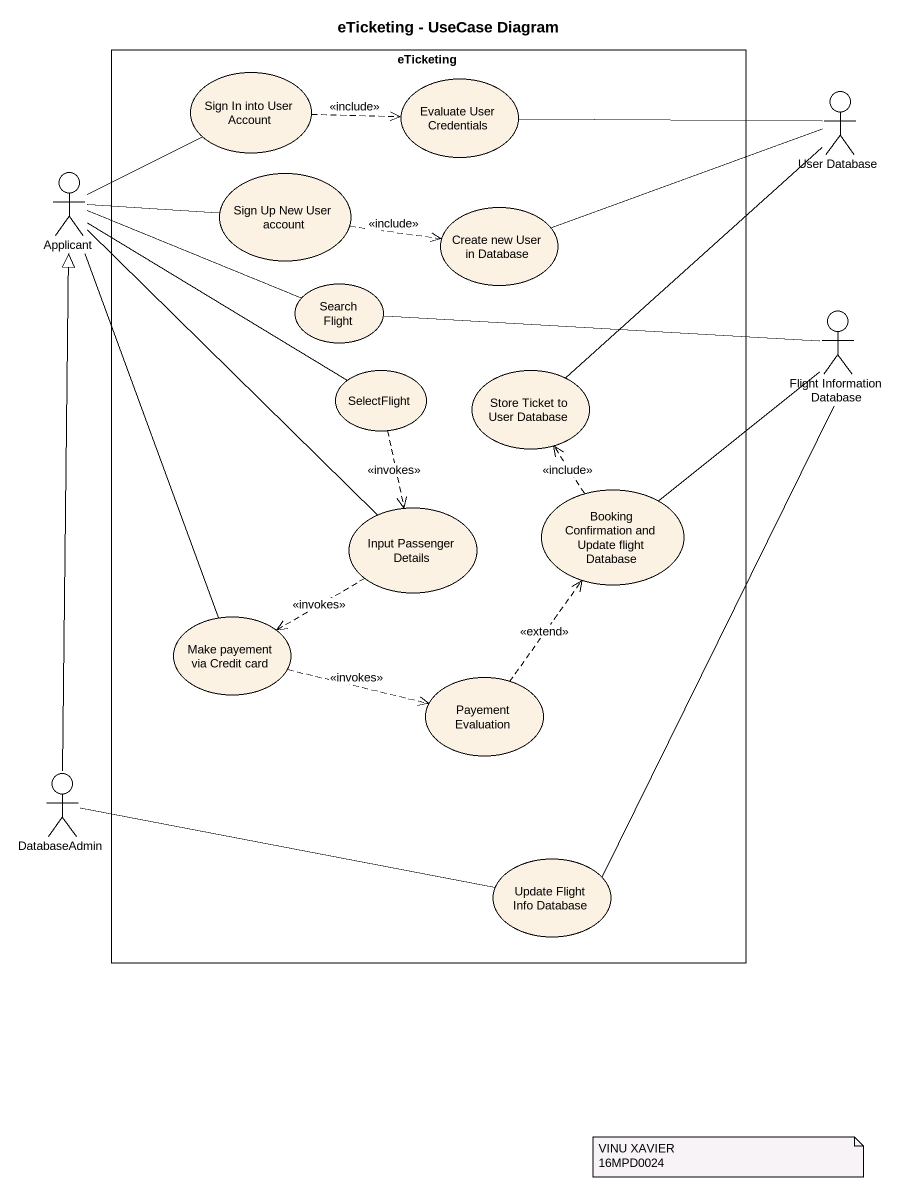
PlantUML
@startuml
title eTicketing - UseCase Diagram
rectangle eTicketing {
  usecase "Sign In into User Account" as Sign_In_into_User_Account
  usecase "Evaluate User Credentials" as Evaluate_User_Credentials
  usecase "Sign Up New User account" as Sign_Up_New_User_account
  usecase "Create new User in Database" as Create_new_User_in_Database
  usecase "Search Flight" as Search_Flight
  usecase SelectFlight
  usecase "Store Ticket to User Database" as Store_Ticket_to_User
  usecase "Input Passenger Details" as Input_Passenger_Details
  usecase "Booking Confirmation and Update flight Database" as Booking_Confirmation_and
  usecase "Make payement via Credit card" as Make_payement_via_Credit
  usecase "Payement Evaluation" as Payement_Evaluation
  usecase "Update Flight Info Database" as Update_Flight_Info_Database
}
actor "User Database" as User_Database
actor Applicant
actor "Flight Information Database" as Flight_Information_Database
actor DatabaseAdmin
Sign_In_into_User_Account .right.> Evaluate_User_Credentials : <<include>>
Evaluate_User_Credentials -right- User_Database
Applicant -up- Sign_In_into_User_Account
Applicant -right- Sign_Up_New_User_account
Applicant -right- Search_Flight
Applicant -right- SelectFlight
Applicant -- Input_Passenger_Details
Applicant -- Make_payement_via_Credit
Sign_Up_New_User_account .right.> Create_new_User_in_Database : <<include>>
Create_new_User_in_Database -right- User_Database
Search_Flight -right- Flight_Information_Database
SelectFlight ..> Input_Passenger_Details : <<invokes>>
Store_Ticket_to_User -up- User_Database
Input_Passenger_Details .left.> Make_payement_via_Credit : <<invokes>>
Booking_Confirmation_and -up- Flight_Information_Database
Booking_Confirmation_and .up.> Store_Ticket_to_User : <<include>>
Make_payement_via_Credit .right.> Payement_Evaluation : <<invokes>>
Payement_Evaluation .up.> Booking_Confirmation_and : <<extend>>
DatabaseAdmin -up-|> Applicant
DatabaseAdmin -right- Update_Flight_Info_Database
Update_Flight_Info_Database -up- Flight_Information_Database
note as N1
  VINU XAVIER
  16MPD0024
end note
@enduml
